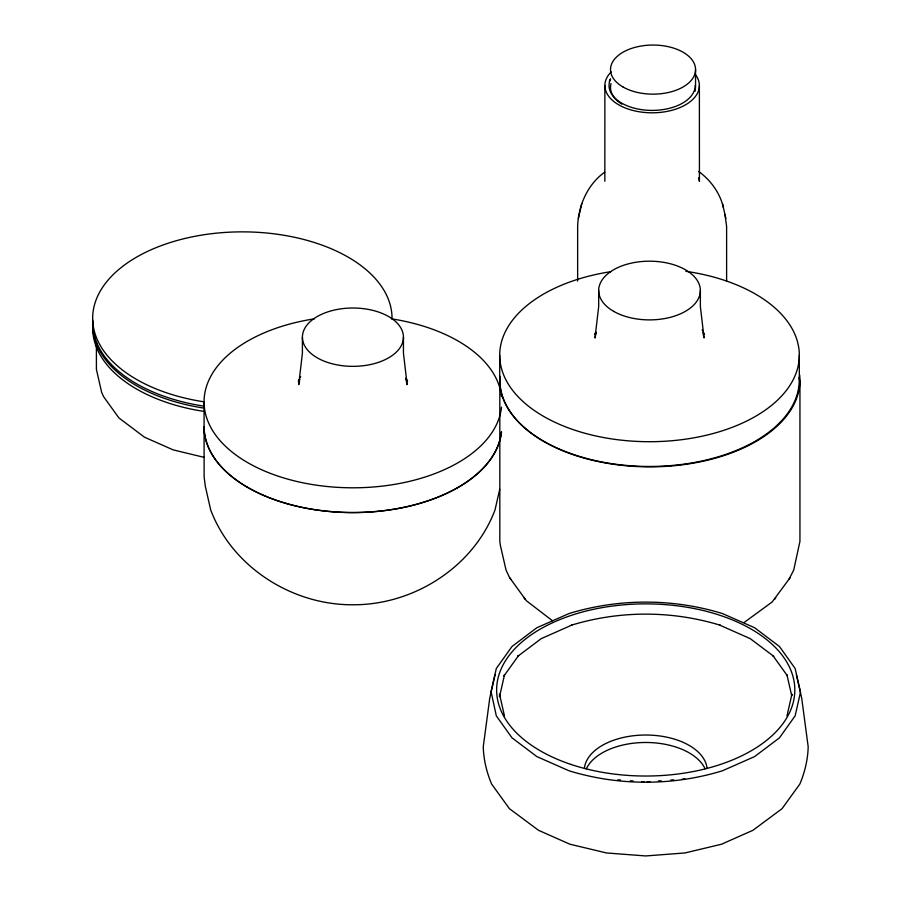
<?xml version="1.0" encoding="UTF-8"?>
<svg xmlns="http://www.w3.org/2000/svg" width="901" height="901" viewBox="0 0 901 901"><rect width="100%" height="100%" fill="white"/><g stroke="black" fill="none" stroke-linecap="round" stroke-linejoin="round"><path stroke-width="1.35" d="M604.695 172.181C587.475 184.457 578.329 205.631 577.642 226.399L577.642 281.101M604.841 181.27L604.875 85.527M791.731 695.471L791.934 694.187L786.956 716.036M299.65 380.571L298.727 384.626L302.409 353.169L302.409 337.165M499.728 489.277L495.009 509.966C473.442 567.213 413.503 605.112 352.854 604.774C292.217 605.112 232.267 567.213 210.71 509.966L205.349 486.416L204.122 476.956L204.065 401.823M581.764 203.671L578.374 218.47M495.077 674.748L489.761 698.05L483.274 746.715C483.522 759.363 486.72 772.45 491.631 784.084L509.425 808.681L538.483 830.283L569.894 844.203L606.474 852.954L645.724 855.95L684.985 852.954L721.566 844.203L752.977 830.283L782.034 808.681L799.829 784.084C804.739 772.45 807.938 759.363 808.174 746.715L801.687 698.05L796.371 674.748M596.113 333.1L594.975 338.055L598.681 306.588L598.681 290.595M300.315 377.361L300.574 376.517M299.661 378.983L298.287 381.213L299.898 378.961M595.944 332.356L594.559 334.586L596.192 332.323M789.028 579.23L793.736 570.006L799.942 541.377L799.942 380.222M744.023 622.546L772.112 602.026L790.245 577.53M774.635 599.289L775.727 597.768M647.132 781.82L649.925 781.606M658.327 780.964L661.12 780.75M670.918 780.007L673.711 779.793M682.113 779.162L684.906 778.948M617.737 779.793L620.541 780.007M630.328 780.75L633.133 780.964M641.535 781.606L644.328 781.82M204.268 457.381L173.093 449.858L144.408 437.154L118.898 417.918L103.66 396.767L101.622 392.329L96.407 369.342L96.407 341.535M552.504 620.778L526.342 600.708L509.527 577.53L506.024 570.006L500.427 545.646L499.818 541.377L499.818 380.222M698.545 171.415C710.574 179.952 720.012 193.039 723.368 207.444M405.946 378.983L407.556 381.236L405.833 378.206M702.904 332.221L704.514 334.474L703.14 332.255M524.044 597.768L525.137 599.289M509.527 577.53L510.743 579.23M702.228 329.789L702.476 330.633M724.978 214.551L726.611 226.399L726.611 281.101M722.489 203.671L725.879 218.47M698.624 177.846L699.435 181.383L699.379 85.527M791.63 695.381L786.956 674.894L787.542 675.998L772.878 655.556L773.711 656.311L750.229 638.64L719.617 625.08L720.248 625.238C671.909 610.428 619.55 610.428 571.211 625.238L571.842 625.08L541.231 638.64L517.748 656.311L518.582 655.556L503.918 675.998L504.492 674.894L499.514 696.743L499.514 694.187L504.492 716.036M405.9 379.242L407.128 384.637L403.445 353.181L403.445 337.188A50.524 29.17 0 0 0 327.682 311.915A50.524 29.17 0 0 0 327.649 362.439A50.524 29.17 0 0 0 403.445 337.188M703.14 333.866L704.064 337.943L700.359 306.486L700.359 290.494M799.322 355.073L799.322 379.862M695.549 69.602L695.549 87.442M499.717 355.377L499.717 380.166M501.519 431.939A148.868 85.944 0 0 1 348.315 512.556A148.868 85.944 0 0 1 204.065 426.623M501.508 407.151A148.868 85.944 0 0 1 359.814 487.711A148.868 85.944 0 0 1 205.833 415.057A148.868 85.944 0 0 1 314.359 318.841M391.417 318.83A148.868 85.944 0 0 1 501.519 396.62M501.384 431.872A148.811 85.91 0 0 1 348.293 512.478A148.811 85.91 0 0 1 204.043 426.601M799.176 377.226A149.769 86.473 0 0 1 648.596 466.459A149.769 86.473 0 0 1 499.864 376.19M685.819 271.314A149.803 86.485 0 0 1 773.148 404.065A149.803 86.485 0 0 1 527.209 405.157A149.803 86.485 0 0 1 610.957 271.651M799.66 374.917A150.062 86.642 0 0 1 652.189 466.853A150.062 86.642 0 0 1 499.897 377.575M584.445 767.866A61.448 35.477 0 0 1 645.724 735.025A61.448 35.477 0 0 1 707.015 767.866M586.371 768.778A61.448 35.477 0 0 1 645.724 742.48A61.448 35.477 0 0 1 705.089 768.778M695.775 75.087A47.246 27.278 0 0 1 649.035 112.749A47.246 27.278 0 0 1 611.205 71.889M609.324 81.304A44.318 25.588 0 0 1 610.484 79.175M695.212 85.527A43.09 24.879 0 0 1 646.501 110.192A43.09 24.879 0 0 1 610.506 79.097M695.493 88.715A42.527 24.552 0 0 1 695.031 91.283M621.859 104.144A42.527 24.552 0 0 1 617.016 100.495M616.205 99.718A42.527 24.552 0 0 1 611.024 83.59M203.603 401.756A149.679 86.417 0 0 1 94.932 303.277A149.679 86.417 0 0 1 255.388 232.188A149.679 86.417 0 0 1 392.025 318.278M203.603 406.103A149.679 86.417 0 0 1 92.724 319.99M203.603 411.352A149.679 86.417 0 0 1 92.724 325.238M203.603 408.052A149.679 86.417 0 0 1 92.724 321.939M491.045 691.596L496.316 715.845L512.005 737.84L536.85 756.581L569.015 770.783C618.784 786.032 672.675 786.032 722.433 770.783L754.61 756.581L779.455 737.84L795.132 715.845L800.493 692.159L795.132 668.474L779.455 646.49L754.61 627.738L722.433 613.547C672.675 598.298 618.784 598.298 569.015 613.547L536.85 627.738L512.005 646.49L496.316 668.474L491.045 691.596M613.626 311.329A50.839 29.35 0 0 0 698.647 298.096A50.839 29.35 0 0 0 636.286 262.202A50.839 29.35 0 0 0 613.626 311.329M571.178 764.498A149.093 86.079 0 0 0 794.817 689.952A149.093 86.079 0 0 0 571.178 615.406A149.093 86.079 0 0 0 571.178 764.498M622.963 86.958A42.527 24.552 0 0 0 694.108 75.954A42.527 24.552 0 0 0 642.019 45.883A42.527 24.552 0 0 0 622.963 86.958"/></g></svg>
